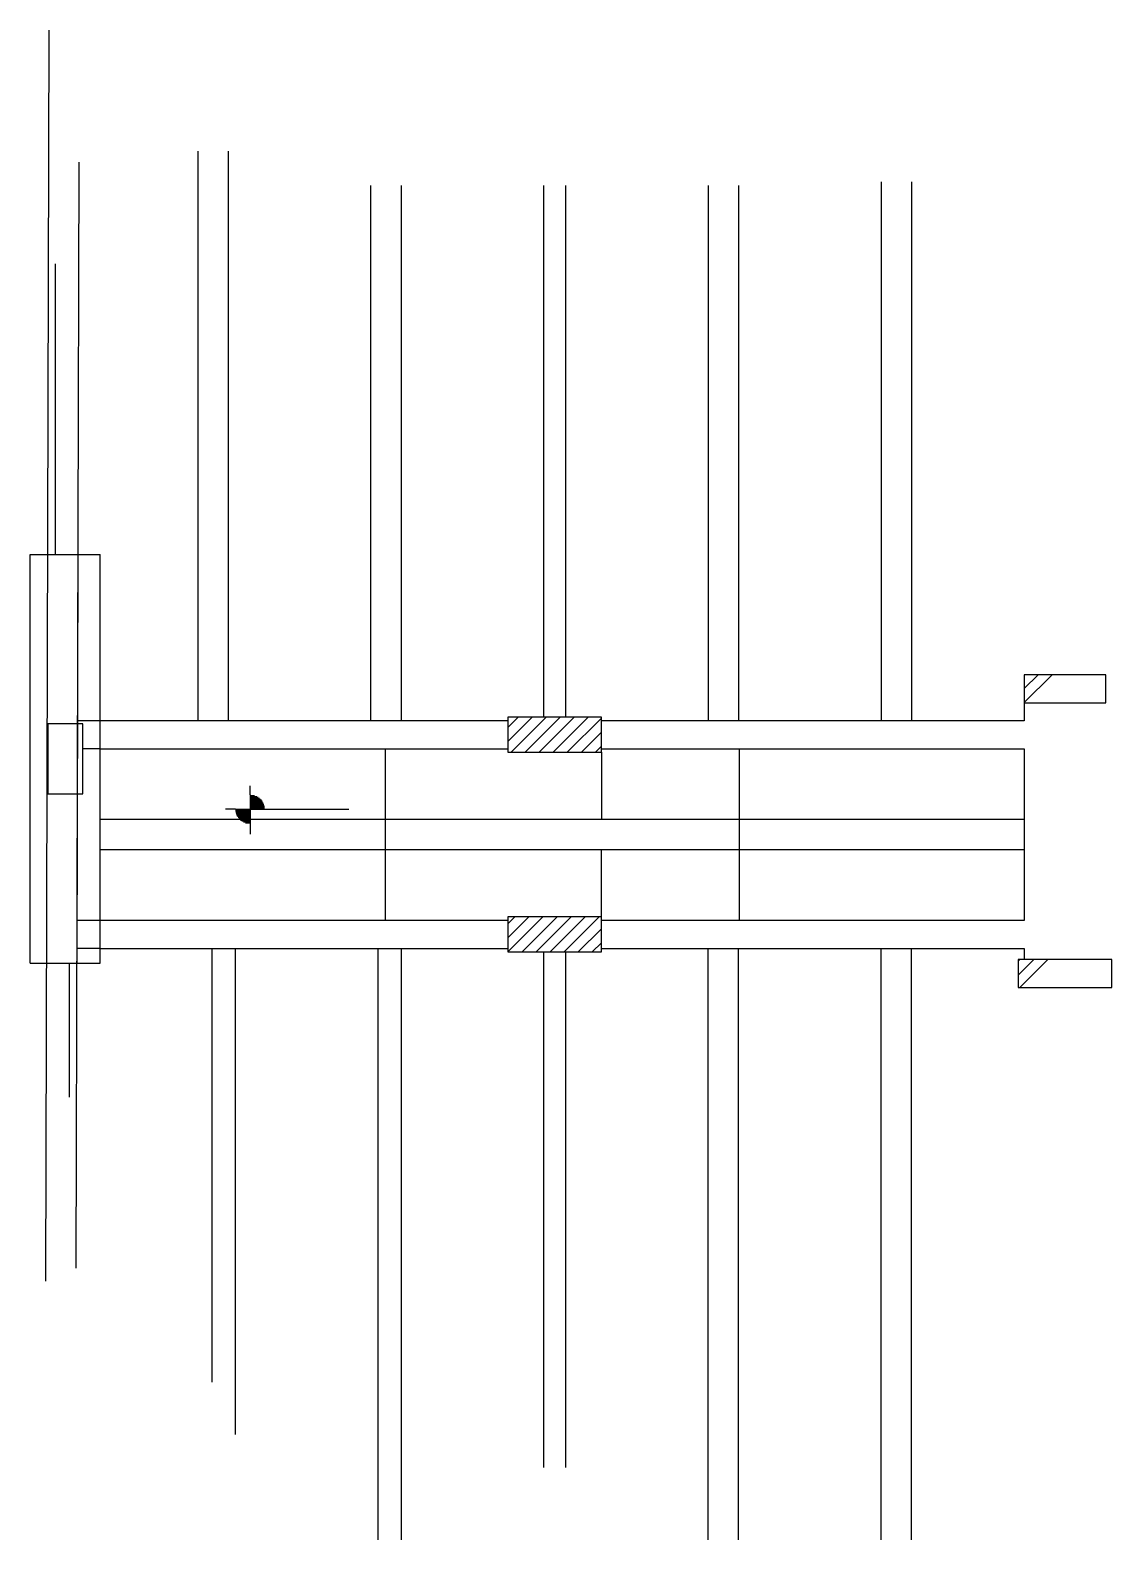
# Model space of a CAD drawing. Header units: metres. Extents: x 3026 to 3952, y 2062 to 3355.
import ezdxf

# ---------------------------------------------------------------- set-up
doc = ezdxf.new("R2010")
doc.units = ezdxf.units.M
for name, color, linetype in [('1', 7, 'Continuous'), ('3', 7, 'Continuous'), ('7', 7, 'Continuous'), ('Painéis', 7, 'Continuous')]:
    doc.layers.add(name, color=color, linetype=linetype)

msp = doc.modelspace()

# ---------------------------------------------------------------- linework, layer by layer
at = {"layer": '1', "color": 7, "lineweight": 25}
for p, q in [((3039.3, 2283.4), (3042.2, 3354.8)), ((3065.3, 2294.6), (3067.9, 3241.8)), ((3025.9, 2905.8), (3085.9, 2905.8)), ((3025.9, 2555.8), (3025.9, 2905.8)), ((3066, 2555.8), (3067, 2905.8)), ((3085.9, 2555.8), (3085.9, 2905.8)), ((3025.9, 2555.8), (3085.9, 2555.8))]:
    msp.add_line(p, q, dxfattribs=at)
at = {"layer": '3', "color": 7, "lineweight": 25}
for p, q in [((3876.9, 2778.9), (3900.8, 2802.8)), ((3876.9, 2790.9), (3888.8, 2802.8)), ((3085.9, 2763.3), (3066.6, 2763.3)), ((3434.9, 2763.3), (3085.9, 2763.3)), ((3434.9, 2745.6), (3455.6, 2766.3)), ((3434.9, 2757.6), (3443.6, 2766.3)), ((3437.6, 2736.3), (3467.6, 2766.3)), ((3449.7, 2736.3), (3479.7, 2766.3)), ((3461.7, 2736.3), (3491.7, 2766.3)), ((3473.7, 2736.3), (3503.7, 2766.3)), ((3485.7, 2736.3), (3514.9, 2765.5)), ((3497.8, 2736.3), (3514.9, 2753.5)), ((3509.8, 2736.3), (3514.9, 2741.5)), ((3085.9, 2739.3), (3070.9, 2739.3)), ((3214.1, 2700), (3214.1, 2707.7)), ((3214.1, 2700), (3214.1, 2675)), ((3214.1, 2699.4), (3218, 2699.4)), ((3214.1, 2698.6), (3219.9, 2698.6)), ((3214.1, 2697.8), (3221.2, 2697.8)), ((3214.1, 2697), (3222.2, 2697)), ((3214.1, 2696.3), (3223.1, 2696.3)), ((3214.1, 2695.5), (3223.8, 2695.5)), ((3214.1, 2694.7), (3224.4, 2694.7)), ((3214.1, 2693.9), (3224.9, 2693.9)), ((3214.1, 2693.1), (3225.3, 2693.1)), ((3214.1, 2692.3), (3225.7, 2692.3)), ((3214.1, 2691.5), (3226, 2691.5)), ((3214.1, 2690.7), (3226.2, 2690.7)), ((3214.1, 2689.9), (3226.4, 2689.9)), ((3201.6, 2687.5), (3193.2, 2687.5)), ((3201.6, 2687.5), (3226.6, 2687.5)), ((3214.1, 2686.7), (3201.6, 2686.7)), ((3214.1, 2685.9), (3201.7, 2685.9)), ((3214.1, 2685.2), (3201.9, 2685.2)), ((3214.1, 2684.4), (3202, 2684.4)), ((3214.1, 2683.6), (3202.3, 2683.6)), ((3214.1, 2682.8), (3202.6, 2682.8)), ((3214.1, 2682), (3202.9, 2682)), ((3214.1, 2681.2), (3203.4, 2681.2)), ((3214.1, 2680.4), (3203.9, 2680.4)), ((3214.1, 2679.6), (3204.5, 2679.6)), ((3214.1, 2678.8), (3205.2, 2678.8)), ((3214.1, 2678), (3206, 2678)), ((3214.1, 2677.2), (3207.1, 2677.2)), ((3214.1, 2689.1), (3226.5, 2689.1)), ((3214.1, 2688.3), (3226.6, 2688.3)), ((3226.6, 2687.5), (3298.6, 2687.5)), ((3214.1, 2676.4), (3208.4, 2676.4)), ((3214.1, 2675.6), (3210.3, 2675.6)), ((3214.1, 2675), (3214.1, 2666.2)), ((3085.9, 2592.3), (3066.1, 2592.3)), ((3434.9, 2565.3), (3464.9, 2595.3)), ((3434.9, 2577.3), (3452.9, 2595.3)), ((3434.9, 2589.3), (3440.9, 2595.3)), ((3447, 2565.3), (3477, 2595.3)), ((3459, 2565.3), (3489, 2595.3)), ((3471, 2565.3), (3501, 2595.3)), ((3483, 2565.3), (3513, 2595.3)), ((3495, 2565.3), (3514.9, 2585.2)), ((3507.1, 2565.3), (3514.9, 2573.2)), ((3085.9, 2568.3), (3066.1, 2568.3)), ((3871.9, 2545.5), (3885.2, 2558.8)), ((3871.9, 2557.5), (3873.2, 2558.8)), ((3873.3, 2534.8), (3897.3, 2558.8))]:
    msp.add_line(p, q, dxfattribs=at)
for points in [[(3465.4, 3221.8), (3465.4, 2766.3)], [(3484.4, 2766.3), (3484.4, 3221.8)], [(3876.9, 2778.8), (3876.9, 2763.3)], [(3876.9, 2763.3), (3514.9, 2763.3)], [(3085.9, 2739.3), (3434.9, 2739.3)], [(3514.9, 2739.3), (3876.9, 2739.3)], [(3876.9, 2739.3), (3876.9, 2592.3)], [(3434.9, 2592.3), (3085.9, 2592.3)], [(3876.9, 2592.3), (3514.9, 2592.3)], [(3085.9, 2568.3), (3434.9, 2568.3)], [(3465.4, 2565.3), (3465.4, 2123.8)], [(3484.4, 2123.8), (3484.4, 2565.3)], [(3514.9, 2568.3), (3876.9, 2568.3)], [(3876.9, 2568.3), (3876.9, 2558.8)]]:
    msp.add_lwpolyline(points, dxfattribs=at)
at = {"layer": '7', "color": 7, "lineweight": 25}
for points in [[(3876.9, 2778.8), (3946.9, 2778.8), (3946.9, 2802.8), (3876.9, 2802.8), (3876.9, 2778.8)], [(3040.9, 2700.8), (3070.9, 2700.8), (3070.9, 2760.8), (3040.9, 2760.8), (3040.9, 2700.8)], [(3434.9, 2736.3), (3514.9, 2736.3), (3514.9, 2766.3), (3434.9, 2766.3), (3434.9, 2736.3)], [(3434.9, 2565.3), (3514.9, 2565.3), (3514.9, 2595.3), (3434.9, 2595.3), (3434.9, 2565.3)], [(3871.9, 2534.8), (3951.9, 2534.8), (3951.9, 2558.8), (3871.9, 2558.8), (3871.9, 2534.8)]]:
    msp.add_lwpolyline(points, dxfattribs=at)
at = {"layer": 'Painéis', "color": 7, "lineweight": 25}
for p, q in [((3169.4, 3251.3), (3169.4, 2763.3)), ((3195.4, 3251.3), (3195.4, 2763.3)), ((3317.4, 3221.8), (3317.4, 2763.3)), ((3343.4, 3221.8), (3343.4, 2763.3)), ((3606.4, 3221.8), (3606.4, 2763.3)), ((3632.4, 3221.8), (3632.4, 2763.3)), ((3754.4, 3224.8), (3754.4, 2763.3)), ((3780.4, 3224.8), (3780.4, 2763.3)), ((3047.4, 3154.8), (3047.4, 2905.8)), ((3329.9, 2739.3), (3329.9, 2592.3)), ((3514.9, 2736.3), (3514.9, 2678.8)), ((3632.9, 2739.3), (3632.9, 2592.3)), ((3876.9, 2678.8), (3085.9, 2678.8)), ((3876.9, 2652.8), (3085.9, 2652.8)), ((3514.9, 2595.3), (3514.9, 2652.8)), ((3181.4, 2568.3), (3181.4, 2196.9)), ((3201.4, 2568.3), (3201.4, 2152)), ((3323.4, 2568.3), (3323.4, 2061.8)), ((3343.4, 2568.3), (3343.4, 2061.8)), ((3606.4, 2061.8), (3606.4, 2568.3)), ((3632.4, 2061.8), (3632.4, 2568.3)), ((3754.4, 2061.8), (3754.4, 2568.3)), ((3780.4, 2061.8), (3780.4, 2568.3)), ((3059.4, 2555.8), (3059.4, 2440.9))]:
    msp.add_line(p, q, dxfattribs=at)

doc.saveas('drawing.dxf')
